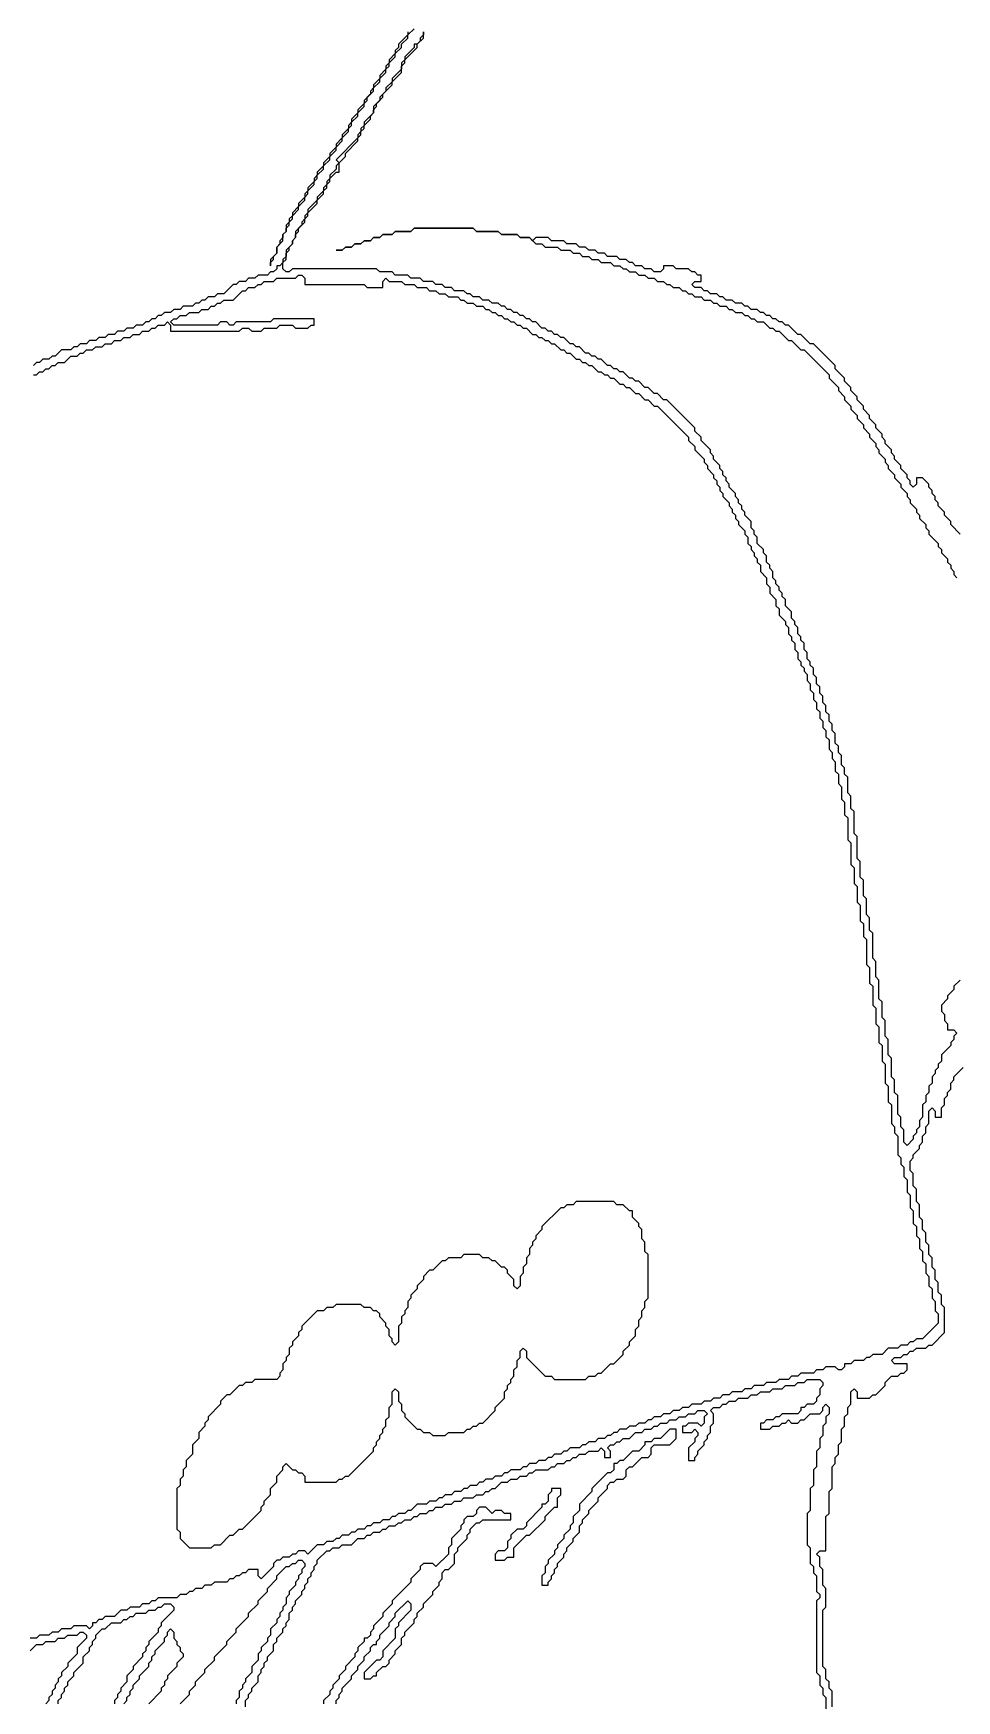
# Model space of a CAD drawing. Header units: metres. Extents: x 0 to 100, y 0 to 129.
# Drawn here: x 46.6 to 54, y 77.47 to 90.84 of the extents above; entities that cross this region are included whole.
import ezdxf

# ---------------------------------------------------------------- set-up
doc = ezdxf.new("R2010")
doc.units = ezdxf.units.M

msp = doc.modelspace()

# ---------------------------------------------------------------- linework, layer by layer
for points in [[(49.6, 90.85), (49.6, 90.825), (49.525, 90.75), (49.525, 90.725), (49.5, 90.7), (49.5, 90.675), (49.45, 90.625), (49.45, 90.6), (49.425, 90.575), (49.425, 90.55), (49.375, 90.5), (49.375, 90.475), (49.325, 90.425), (49.325, 90.4), (49.3, 90.375), (49.3, 90.35), (49.25, 90.3), (49.25, 90.275), (49.2, 90.225), (49.2, 90.2), (49.15, 90.15), (49.15, 90.125), (49.125, 90.1), (49.125, 90.075), (49.075, 90.025), (49.075, 90), (49.025, 89.95), (49.025, 89.925), (48.975, 89.875), (48.975, 89.85), (48.925, 89.8), (48.925, 89.775), (48.875, 89.725), (48.875, 89.7), (48.85, 89.675), (48.85, 89.65), (48.8, 89.6), (48.8, 89.575), (48.775, 89.55), (48.775, 89.525), (48.725, 89.475), (48.725, 89.45), (48.675, 89.4), (48.675, 89.375), (48.65, 89.35), (48.65, 89.325), (48.625, 89.3), (48.625, 89.25), (48.6, 89.225), (48.6, 89.2), (48.575, 89.175), (48.575, 89.15), (48.55, 89.125), (48.55, 89.075), (48.5, 89.025), (48.5, 88.975), (48.5, 89), (48.525, 89.025), (48.525, 89.05), (48.55, 89.075), (48.55, 89.125), (48.6, 89.175), (48.6, 89.225), (48.625, 89.25), (48.625, 89.275), (48.65, 89.3), (48.65, 89.325), (48.675, 89.35), (48.675, 89.375), (48.725, 89.425), (48.725, 89.45), (48.775, 89.5), (48.775, 89.525), (48.8, 89.55), (48.8, 89.575), (48.85, 89.625), (48.85, 89.65), (48.875, 89.675), (48.875, 89.7), (48.925, 89.75), (48.925, 89.775), (48.975, 89.825), (48.975, 89.85), (49.025, 89.9), (49.025, 89.925), (49.075, 89.975), (49.075, 90), (49.125, 90.05), (49.125, 90.075), (49.15, 90.1), (49.15, 90.125), (49.2, 90.175), (49.2, 90.2), (49.25, 90.25), (49.25, 90.275), (49.275, 90.3), (49.275, 90.325), (49.325, 90.375), (49.325, 90.4), (49.375, 90.45), (49.375, 90.475), (49.425, 90.525), (49.425, 90.55), (49.45, 90.575), (49.45, 90.6), (49.5, 90.65), (49.5, 90.675), (49.55, 90.725), (49.55, 90.75), (49.6, 90.8), (49.6, 90.825), (49.65, 90.875)], [(49.725, 90.85), (49.725, 90.825), (49.7, 90.8), (49.7, 90.775), (49.675, 90.75), (49.65, 90.75), (49.65, 90.725), (49.575, 90.65), (49.575, 90.625), (49.55, 90.6), (49.55, 90.55), (49.475, 90.475), (49.475, 90.45), (49.425, 90.4), (49.425, 90.375), (49.375, 90.325), (49.375, 90.3), (49.325, 90.25), (49.325, 90.2), (49.25, 90.125), (49.25, 90.1), (49.225, 90.075), (49.225, 90.05), (49.2, 90.025), (49.2, 90), (49.025, 89.825), (49.05, 89.8), (49.025, 89.775), (49.025, 89.75), (48.975, 89.7), (48.975, 89.675), (48.95, 89.65), (48.95, 89.625), (48.925, 89.6), (48.925, 89.575), (48.875, 89.525), (48.875, 89.5), (48.8, 89.425), (48.8, 89.4), (48.775, 89.375), (48.775, 89.35), (48.75, 89.325), (48.75, 89.3), (48.7, 89.25), (48.7, 89.2), (48.675, 89.175), (48.675, 89.15), (48.625, 89.1), (48.625, 89.05), (48.6, 89.025), (48.6, 89), (48.575, 88.975), (48.55, 88.975), (48.55, 88.95), (48.525, 88.925), (48.5, 88.925), (48.475, 88.9), (48.4, 88.9), (48.375, 88.875), (48.325, 88.875), (48.3, 88.85), (48.25, 88.85), (48.225, 88.825), (48.2, 88.825), (48.125, 88.75), (48.075, 88.75), (48.05, 88.725), (48, 88.725), (47.975, 88.7), (47.95, 88.7), (47.925, 88.675), (47.9, 88.675), (47.875, 88.65), (47.8, 88.65), (47.775, 88.625), (47.725, 88.625), (47.7, 88.6), (47.65, 88.6), (47.625, 88.575), (47.6, 88.575), (47.575, 88.55), (47.55, 88.55), (47.525, 88.525), (47.5, 88.525), (47.475, 88.5), (47.425, 88.5), (47.4, 88.475), (47.35, 88.475), (47.325, 88.45), (47.275, 88.45), (47.25, 88.425), (47.2, 88.425), (47.175, 88.4), (47.125, 88.4), (47.1, 88.375), (47.05, 88.375), (47.025, 88.35), (46.975, 88.35), (46.95, 88.325), (46.925, 88.325), (46.9, 88.3), (46.825, 88.3), (46.775, 88.25), (46.75, 88.25), (46.725, 88.225), (46.675, 88.225), (46.65, 88.2), (46.625, 88.2), (46.6, 88.175)], [(54.025, 83.25), (53.975, 83.2), (53.975, 83.175), (53.925, 83.125), (53.925, 83.1), (53.875, 83.05), (53.875, 83), (53.9, 82.975), (53.9, 82.925), (53.925, 82.9), (53.925, 82.85), (53.975, 82.85), (54, 82.825), (53.975, 82.8), (53.975, 82.775), (53.95, 82.75), (53.95, 82.725), (53.875, 82.65), (53.875, 82.6), (53.85, 82.575), (53.85, 82.55), (53.825, 82.525), (53.825, 82.5), (53.8, 82.475), (53.8, 82.425), (53.775, 82.4), (53.775, 82.35), (53.75, 82.325), (53.75, 82.275), (53.725, 82.25), (53.725, 82.15), (53.7, 82.125), (53.7, 82.075), (53.675, 82.05), (53.675, 82.025), (53.65, 82), (53.65, 81.975), (53.6, 81.925), (53.575, 81.95), (53.575, 82.05), (53.55, 82.075), (53.55, 82.15), (53.525, 82.175), (53.525, 82.325), (53.5, 82.35), (53.5, 82.45), (53.475, 82.475), (53.475, 82.625), (53.45, 82.65), (53.45, 82.775), (53.425, 82.8), (53.425, 82.925), (53.4, 82.95), (53.4, 83.075), (53.375, 83.1), (53.375, 83.25), (53.35, 83.275), (53.35, 83.4), (53.325, 83.425), (53.325, 83.625), (53.3, 83.65), (53.3, 83.75), (53.275, 83.775), (53.275, 83.9), (53.25, 83.925), (53.25, 84.05), (53.225, 84.075), (53.225, 84.2), (53.2, 84.225), (53.2, 84.4), (53.175, 84.425), (53.175, 84.6), (53.15, 84.625), (53.15, 84.725), (53.125, 84.75), (53.125, 84.875), (53.1, 84.9), (53.1, 84.95), (53.075, 84.975), (53.075, 85.05), (53.05, 85.075), (53.05, 85.125), (53.025, 85.15), (53.025, 85.225), (53, 85.25), (53, 85.3), (52.975, 85.325), (52.975, 85.375), (52.95, 85.4), (52.95, 85.45), (52.925, 85.475), (52.925, 85.525), (52.9, 85.55), (52.9, 85.6), (52.875, 85.625), (52.875, 85.675), (52.85, 85.7), (52.85, 85.75), (52.825, 85.775), (52.825, 85.8), (52.8, 85.825), (52.8, 85.875), (52.775, 85.9), (52.775, 85.95), (52.75, 85.975), (52.75, 86), (52.725, 86.025), (52.725, 86.075), (52.7, 86.1), (52.7, 86.125), (52.675, 86.15), (52.675, 86.2), (52.625, 86.25), (52.625, 86.3), (52.6, 86.325), (52.6, 86.35), (52.575, 86.375), (52.575, 86.4), (52.55, 86.425), (52.55, 86.45), (52.525, 86.475), (52.525, 86.525), (52.5, 86.55), (52.5, 86.575), (52.475, 86.6), (52.475, 86.65), (52.45, 86.675), (52.45, 86.7), (52.4, 86.75), (52.4, 86.8), (52.375, 86.825), (52.375, 86.85), (52.35, 86.875), (52.35, 86.925), (52.3, 86.975), (52.3, 87), (52.275, 87.025), (52.275, 87.05), (52.25, 87.075), (52.25, 87.1), (52.225, 87.125), (52.225, 87.15), (52.175, 87.2), (52.175, 87.225), (52.15, 87.25), (52.15, 87.275), (52.125, 87.3), (52.125, 87.325), (52.1, 87.35), (52.1, 87.375), (52.05, 87.425), (52.05, 87.45), (52.025, 87.475), (52.025, 87.5), (51.95, 87.575), (51.95, 87.6), (51.9, 87.65), (51.9, 87.675), (51.675, 87.9), (51.65, 87.9), (51.6, 87.95), (51.575, 87.95), (51.525, 88), (51.5, 88), (51.45, 88.05), (51.425, 88.05), (51.4, 88.075), (51.375, 88.075), (51.325, 88.125), (51.3, 88.125), (51.275, 88.15), (51.25, 88.15), (51.225, 88.175), (51.2, 88.175), (51.15, 88.225), (51.125, 88.225), (51.1, 88.25), (51.075, 88.25), (51.05, 88.275), (51.025, 88.275), (50.975, 88.325), (50.95, 88.325), (50.925, 88.35), (50.9, 88.35), (50.85, 88.4), (50.825, 88.4), (50.8, 88.425), (50.775, 88.425), (50.75, 88.45), (50.725, 88.45), (50.7, 88.475), (50.675, 88.475), (50.625, 88.525), (50.6, 88.525), (50.575, 88.55), (50.55, 88.55), (50.525, 88.575), (50.5, 88.575), (50.475, 88.6), (50.45, 88.6), (50.425, 88.625), (50.4, 88.625), (50.375, 88.65), (50.35, 88.65), (50.325, 88.675), (50.275, 88.675), (50.25, 88.7), (50.2, 88.7), (50.175, 88.725), (50.125, 88.725), (50.1, 88.75), (50.075, 88.75), (50.05, 88.775), (49.975, 88.775), (49.95, 88.8), (49.9, 88.8), (49.875, 88.825), (49.825, 88.825), (49.8, 88.85), (49.725, 88.85), (49.7, 88.875), (49.625, 88.875), (49.6, 88.9), (49.5, 88.9), (49.475, 88.925), (49.375, 88.925), (49.35, 88.95), (48.675, 88.95), (48.65, 88.925), (48.625, 88.925), (48.6, 88.95), (48.6, 89), (48.625, 89.025), (48.625, 89.075), (48.65, 89.1), (48.65, 89.125), (48.675, 89.15), (48.675, 89.175), (48.7, 89.2), (48.7, 89.225), (48.725, 89.25), (48.725, 89.275), (48.775, 89.325), (48.775, 89.35), (48.8, 89.375), (48.8, 89.4), (48.875, 89.475), (48.875, 89.5), (48.925, 89.55), (48.925, 89.575), (48.95, 89.6), (48.95, 89.625), (48.975, 89.65), (48.975, 89.675), (49.025, 89.725), (49.05, 89.725), (49.05, 89.8), (49.1, 89.85), (49.1, 89.875), (49.2, 89.975), (49.2, 90), (49.225, 90.025), (49.225, 90.05), (49.25, 90.075), (49.25, 90.1), (49.3, 90.15), (49.3, 90.175), (49.325, 90.2), (49.325, 90.225), (49.35, 90.25), (49.35, 90.275), (49.4, 90.325), (49.4, 90.35), (49.475, 90.425), (49.475, 90.45), (49.55, 90.525), (49.55, 90.575), (49.575, 90.6), (49.575, 90.625), (49.675, 90.725), (49.675, 90.75), (49.725, 90.8), (49.725, 90.85)], [(54.025, 86.825), (53.95, 86.9), (53.95, 86.925), (53.9, 86.975), (53.9, 87), (53.85, 87.05), (53.85, 87.075), (53.825, 87.1), (53.825, 87.125), (53.8, 87.15), (53.8, 87.175), (53.775, 87.2), (53.775, 87.225), (53.725, 87.275), (53.675, 87.275), (53.675, 87.225), (53.65, 87.2), (53.625, 87.225), (53.625, 87.25), (53.6, 87.275), (53.6, 87.3), (53.55, 87.35), (53.55, 87.375), (53.5, 87.425), (53.5, 87.45), (53.475, 87.475), (53.475, 87.5), (53.425, 87.55), (53.425, 87.575), (53.4, 87.6), (53.4, 87.625), (53.35, 87.675), (53.35, 87.7), (53.3, 87.75), (53.3, 87.775), (53.25, 87.825), (53.25, 87.85), (53.2, 87.9), (53.2, 87.925), (53.15, 87.975), (53.15, 88), (53.1, 88.05), (53.1, 88.075), (53.025, 88.15), (53.025, 88.175), (52.85, 88.35), (52.825, 88.35), (52.75, 88.425), (52.725, 88.425), (52.65, 88.5), (52.625, 88.5), (52.6, 88.525), (52.575, 88.525), (52.55, 88.55), (52.525, 88.55), (52.5, 88.575), (52.475, 88.575), (52.45, 88.6), (52.425, 88.6), (52.4, 88.625), (52.35, 88.625), (52.325, 88.65), (52.3, 88.65), (52.275, 88.675), (52.225, 88.675), (52.2, 88.7), (52.15, 88.7), (52.125, 88.725), (52.1, 88.725), (52.075, 88.75), (52.025, 88.75), (52, 88.775), (51.975, 88.775), (51.95, 88.8), (51.9, 88.8), (51.875, 88.825), (51.9, 88.85), (51.95, 88.85), (51.95, 88.9), (51.925, 88.9), (51.9, 88.925), (51.875, 88.925), (51.85, 88.95), (51.75, 88.95), (51.725, 88.975), (51.65, 88.975), (51.65, 88.95), (51.625, 88.925), (51.575, 88.925), (51.55, 88.95), (51.5, 88.95), (51.475, 88.975), (51.425, 88.975), (51.4, 89), (51.375, 89), (51.35, 89.025), (51.3, 89.025), (51.275, 89.05), (51.2, 89.05), (51.175, 89.075), (51.125, 89.075), (51.1, 89.1), (51.05, 89.1), (51.025, 89.125), (50.975, 89.125), (50.95, 89.15), (50.875, 89.15), (50.85, 89.175), (50.75, 89.175), (50.725, 89.2), (50.625, 89.2), (50.6, 89.175), (50.575, 89.2), (50.5, 89.2), (50.475, 89.225), (50.35, 89.225), (50.325, 89.25), (50.15, 89.25), (50.125, 89.275), (49.65, 89.275), (49.625, 89.25), (49.5, 89.25), (49.475, 89.225), (49.4, 89.225), (49.375, 89.2), (49.325, 89.2), (49.3, 89.175), (49.25, 89.175), (49.225, 89.15), (49.175, 89.15), (49.15, 89.125), (49.1, 89.125), (49.075, 89.1), (49.025, 89.1), (49.075, 89.1), (49.1, 89.125), (49.15, 89.125), (49.175, 89.15), (49.225, 89.15), (49.25, 89.175), (49.3, 89.175), (49.325, 89.2), (49.375, 89.2), (49.4, 89.225), (49.475, 89.225), (49.5, 89.25), (49.625, 89.25), (49.65, 89.275), (50.125, 89.275), (50.15, 89.25), (50.325, 89.25), (50.35, 89.225), (50.475, 89.225), (50.5, 89.2), (50.575, 89.2), (50.625, 89.15), (50.675, 89.15), (50.7, 89.125), (50.8, 89.125), (50.825, 89.1), (50.9, 89.1), (50.925, 89.075), (50.975, 89.075), (51, 89.05), (51.05, 89.05), (51.075, 89.025), (51.125, 89.025), (51.15, 89), (51.225, 89), (51.25, 88.975), (51.3, 88.975), (51.325, 88.95), (51.35, 88.95), (51.375, 88.925), (51.425, 88.925), (51.45, 88.9), (51.5, 88.9), (51.525, 88.875), (51.575, 88.875), (51.6, 88.85), (51.65, 88.85), (51.675, 88.825), (51.7, 88.825), (51.725, 88.8), (51.775, 88.8), (51.8, 88.775), (51.825, 88.775), (51.85, 88.75), (51.875, 88.75), (51.9, 88.725), (51.95, 88.725), (51.975, 88.7), (52.025, 88.7), (52.05, 88.675), (52.075, 88.675), (52.1, 88.65), (52.15, 88.65), (52.175, 88.625), (52.2, 88.625), (52.225, 88.6), (52.275, 88.6), (52.3, 88.575), (52.325, 88.575), (52.35, 88.55), (52.375, 88.55), (52.4, 88.525), (52.45, 88.525), (52.5, 88.475), (52.525, 88.475), (52.55, 88.45), (52.575, 88.45), (52.65, 88.375), (52.675, 88.375), (52.75, 88.3), (52.775, 88.3), (52.975, 88.1), (52.975, 88.075), (53.05, 88), (53.05, 87.975), (53.1, 87.925), (53.1, 87.9), (53.15, 87.85), (53.15, 87.825), (53.2, 87.775), (53.2, 87.75), (53.25, 87.7), (53.25, 87.675), (53.3, 87.625), (53.3, 87.6), (53.35, 87.55), (53.35, 87.525), (53.375, 87.5), (53.375, 87.475), (53.425, 87.425), (53.425, 87.4), (53.45, 87.375), (53.45, 87.35), (53.5, 87.3), (53.5, 87.275), (53.55, 87.225), (53.55, 87.2), (53.6, 87.15), (53.6, 87.125), (53.625, 87.1), (53.625, 87.075), (53.675, 87.025), (53.675, 87), (53.7, 86.975), (53.7, 86.95), (53.75, 86.9), (53.75, 86.875), (53.775, 86.85), (53.775, 86.825), (53.85, 86.75), (53.85, 86.725), (53.875, 86.7), (53.875, 86.675), (53.925, 86.625), (53.925, 86.6), (53.95, 86.575), (53.95, 86.55), (53.975, 86.525), (53.975, 86.5), (54, 86.475)], [(46.6, 88.1), (46.625, 88.1), (46.65, 88.125), (46.675, 88.125), (46.7, 88.15), (46.725, 88.15), (46.75, 88.175), (46.775, 88.175), (46.8, 88.2), (46.85, 88.2), (46.9, 88.25), (46.95, 88.25), (46.975, 88.275), (47, 88.275), (47.025, 88.3), (47.075, 88.3), (47.1, 88.325), (47.15, 88.325), (47.175, 88.35), (47.225, 88.35), (47.25, 88.375), (47.3, 88.375), (47.325, 88.4), (47.375, 88.4), (47.4, 88.425), (47.45, 88.425), (47.475, 88.45), (47.525, 88.45), (47.55, 88.475), (47.575, 88.475), (47.6, 88.5), (47.65, 88.5), (47.675, 88.525), (47.7, 88.5), (47.7, 88.45), (48.25, 88.45), (48.275, 88.475), (48.325, 88.475), (48.35, 88.45), (48.425, 88.45), (48.45, 88.475), (48.55, 88.475), (48.575, 88.5), (48.675, 88.5), (48.7, 88.475), (48.8, 88.475), (48.825, 88.5), (48.85, 88.5), (48.85, 88.55), (48.525, 88.55), (48.5, 88.525), (48.225, 88.525), (48.2, 88.5), (48.175, 88.5), (48.15, 88.525), (48.1, 88.525), (48.075, 88.5), (47.725, 88.5), (47.7, 88.525), (47.725, 88.55), (47.75, 88.55), (47.775, 88.575), (47.825, 88.575), (47.85, 88.6), (47.925, 88.6), (47.95, 88.625), (48, 88.625), (48.025, 88.65), (48.05, 88.65), (48.075, 88.675), (48.1, 88.675), (48.125, 88.7), (48.2, 88.7), (48.275, 88.775), (48.3, 88.775), (48.325, 88.8), (48.375, 88.8), (48.4, 88.825), (48.425, 88.825), (48.45, 88.85), (48.525, 88.85), (48.55, 88.875), (48.7, 88.875), (48.725, 88.9), (48.75, 88.9), (48.775, 88.875), (48.775, 88.825), (49.25, 88.825), (49.275, 88.8), (49.4, 88.8), (49.4, 88.85), (49.425, 88.875), (49.45, 88.85), (49.55, 88.85), (49.575, 88.825), (49.65, 88.825), (49.675, 88.8), (49.75, 88.8), (49.775, 88.775), (49.825, 88.775), (49.85, 88.75), (49.9, 88.75), (49.925, 88.725), (50, 88.725), (50.025, 88.7), (50.05, 88.7), (50.075, 88.675), (50.125, 88.675), (50.15, 88.65), (50.2, 88.65), (50.225, 88.625), (50.25, 88.625), (50.275, 88.6), (50.3, 88.6), (50.325, 88.575), (50.35, 88.575), (50.375, 88.55), (50.4, 88.55), (50.425, 88.525), (50.45, 88.525), (50.475, 88.5), (50.5, 88.5), (50.525, 88.475), (50.55, 88.475), (50.6, 88.425), (50.625, 88.425), (50.65, 88.4), (50.675, 88.4), (50.7, 88.375), (50.725, 88.375), (50.75, 88.35), (50.775, 88.35), (50.825, 88.3), (50.85, 88.3), (50.875, 88.275), (50.9, 88.275), (50.95, 88.225), (50.975, 88.225), (51, 88.2), (51.025, 88.2), (51.05, 88.175), (51.075, 88.175), (51.125, 88.125), (51.15, 88.125), (51.175, 88.1), (51.2, 88.1), (51.225, 88.075), (51.25, 88.075), (51.3, 88.025), (51.325, 88.025), (51.35, 88), (51.375, 88), (51.425, 87.95), (51.45, 87.95), (51.5, 87.9), (51.525, 87.9), (51.575, 87.85), (51.6, 87.85), (51.85, 87.6), (51.85, 87.575), (51.9, 87.525), (51.9, 87.5), (51.975, 87.425), (51.975, 87.4), (52, 87.375), (52, 87.35), (52.05, 87.3), (52.05, 87.275), (52.075, 87.25), (52.075, 87.225), (52.1, 87.2), (52.1, 87.175), (52.125, 87.15), (52.125, 87.125), (52.175, 87.075), (52.175, 87.05), (52.2, 87.025), (52.2, 87), (52.225, 86.975), (52.225, 86.95), (52.25, 86.925), (52.25, 86.9), (52.3, 86.85), (52.3, 86.825), (52.325, 86.8), (52.325, 86.75), (52.35, 86.725), (52.35, 86.7), (52.375, 86.675), (52.375, 86.65), (52.4, 86.625), (52.4, 86.6), (52.425, 86.575), (52.425, 86.525), (52.475, 86.475), (52.475, 86.425), (52.5, 86.4), (52.5, 86.35), (52.55, 86.3), (52.55, 86.25), (52.575, 86.225), (52.575, 86.175), (52.625, 86.125), (52.625, 86.1), (52.65, 86.075), (52.65, 86.025), (52.675, 86), (52.675, 85.975), (52.7, 85.95), (52.7, 85.9), (52.725, 85.875), (52.725, 85.825), (52.75, 85.8), (52.75, 85.775), (52.775, 85.75), (52.775, 85.725), (52.8, 85.7), (52.8, 85.65), (52.825, 85.625), (52.825, 85.575), (52.85, 85.55), (52.85, 85.5), (52.875, 85.475), (52.875, 85.425), (52.9, 85.4), (52.9, 85.35), (52.925, 85.325), (52.925, 85.275), (52.95, 85.25), (52.95, 85.2), (52.975, 85.175), (52.975, 85.1), (53, 85.075), (53, 85.025), (53.025, 85), (53.025, 84.925), (53.05, 84.9), (53.05, 84.825), (53.075, 84.8), (53.075, 84.7), (53.1, 84.675), (53.1, 84.575), (53.125, 84.55), (53.125, 84.375), (53.15, 84.35), (53.15, 84.175), (53.175, 84.15), (53.175, 84.025), (53.2, 84), (53.2, 83.875), (53.225, 83.85), (53.225, 83.725), (53.25, 83.7), (53.25, 83.6), (53.275, 83.575), (53.275, 83.375), (53.3, 83.35), (53.3, 83.225), (53.325, 83.2), (53.325, 83.05), (53.35, 83.025), (53.35, 82.9), (53.375, 82.875), (53.375, 82.75), (53.4, 82.725), (53.4, 82.6), (53.425, 82.575), (53.425, 82.425), (53.45, 82.4), (53.45, 82.275), (53.475, 82.25), (53.475, 82.1), (53.5, 82.075), (53.5, 82.025), (53.525, 82), (53.525, 81.85), (53.55, 81.825), (53.55, 81.775), (53.575, 81.75), (53.575, 81.675), (53.6, 81.65), (53.6, 81.55), (53.625, 81.525), (53.625, 81.425), (53.65, 81.4), (53.65, 81.3), (53.675, 81.275), (53.675, 81.2), (53.7, 81.175), (53.7, 81.1), (53.725, 81.075), (53.725, 81), (53.75, 80.975), (53.75, 80.9), (53.775, 80.875), (53.775, 80.8), (53.8, 80.775), (53.8, 80.7), (53.825, 80.675), (53.825, 80.6), (53.85, 80.575), (53.85, 80.5), (53.725, 80.375), (53.675, 80.375), (53.65, 80.35), (53.625, 80.35), (53.6, 80.325), (53.55, 80.325), (53.525, 80.3), (53.45, 80.3), (53.4, 80.25), (53.325, 80.25), (53.3, 80.225), (53.275, 80.225), (53.25, 80.2), (53.175, 80.2), (53.15, 80.175), (53.1, 80.175), (53.1, 80.15), (53.075, 80.125), (53.05, 80.125), (53.025, 80.15), (52.95, 80.15), (52.925, 80.125), (52.875, 80.125), (52.85, 80.1), (52.75, 80.1), (52.725, 80.075), (52.675, 80.075), (52.65, 80.05), (52.575, 80.05), (52.55, 80.025), (52.475, 80.025), (52.45, 80), (52.375, 80), (52.35, 79.975), (52.3, 79.975), (52.275, 79.95), (52.2, 79.95), (52.175, 79.925), (52.125, 79.925), (52.1, 79.9), (52.05, 79.9), (52.025, 79.875), (51.975, 79.875), (51.95, 79.85), (51.875, 79.85), (51.85, 79.825), (51.8, 79.825), (51.775, 79.8), (51.725, 79.8), (51.7, 79.775), (51.65, 79.775), (51.625, 79.75), (51.575, 79.75), (51.55, 79.725), (51.525, 79.725), (51.5, 79.7), (51.45, 79.7), (51.425, 79.675), (51.375, 79.675), (51.35, 79.65), (51.3, 79.65), (51.275, 79.625), (51.25, 79.625), (51.225, 79.6), (51.2, 79.6), (51.175, 79.575), (51.125, 79.575), (51.1, 79.55), (51.05, 79.55), (51.025, 79.525), (51, 79.525), (50.975, 79.5), (50.9, 79.5), (50.875, 79.475), (50.85, 79.475), (50.825, 79.45), (50.775, 79.45), (50.75, 79.425), (50.725, 79.425), (50.7, 79.4), (50.65, 79.4), (50.625, 79.375), (50.575, 79.375), (50.55, 79.35), (50.525, 79.35), (50.5, 79.325), (50.425, 79.325), (50.4, 79.3), (50.375, 79.3), (50.35, 79.275), (50.3, 79.275), (50.275, 79.25), (50.225, 79.25), (50.2, 79.225), (50.175, 79.225), (50.15, 79.2), (50.1, 79.2), (50.075, 79.175), (50.05, 79.175), (50.025, 79.15), (49.975, 79.15), (49.95, 79.125), (49.9, 79.125), (49.875, 79.1), (49.85, 79.1), (49.825, 79.075), (49.775, 79.075), (49.75, 79.05), (49.675, 79.05), (49.625, 79), (49.6, 79), (49.575, 78.975), (49.525, 78.975), (49.5, 78.95), (49.475, 78.95), (49.45, 78.925), (49.4, 78.925), (49.375, 78.9), (49.325, 78.9), (49.3, 78.875), (49.275, 78.875), (49.25, 78.85), (49.2, 78.85), (49.175, 78.825), (49.15, 78.825), (49.125, 78.8), (49.075, 78.8), (49.05, 78.775), (49.025, 78.775), (49, 78.75), (48.95, 78.75), (48.925, 78.725), (48.875, 78.725), (48.8, 78.65), (48.775, 78.675), (48.725, 78.675), (48.7, 78.65), (48.675, 78.65), (48.65, 78.625), (48.6, 78.625), (48.575, 78.6), (48.55, 78.6), (48.525, 78.575), (48.525, 78.55), (48.425, 78.45), (48.4, 78.475), (48.4, 78.525), (48.325, 78.525), (48.3, 78.5), (48.275, 78.5), (48.25, 78.475), (48.225, 78.475), (48.2, 78.45), (48.175, 78.45), (48.15, 78.425), (48.05, 78.425), (48.025, 78.4), (47.975, 78.4), (47.95, 78.375), (47.9, 78.375), (47.875, 78.35), (47.85, 78.35), (47.825, 78.325), (47.775, 78.325), (47.75, 78.3), (47.6, 78.3), (47.575, 78.275), (47.55, 78.275), (47.525, 78.25), (47.475, 78.25), (47.45, 78.225), (47.375, 78.225), (47.35, 78.2), (47.3, 78.2), (47.25, 78.15), (47.175, 78.15), (47.15, 78.125), (47.125, 78.125), (47.1, 78.1), (47.075, 78.1), (47.075, 78.075), (47.05, 78.05), (47.025, 78.075), (46.925, 78.075), (46.9, 78.05), (46.825, 78.05), (46.8, 78.025), (46.75, 78.025), (46.725, 78), (46.65, 78), (46.625, 77.975), (46.575, 77.975)], [(53, 77.425), (53, 77.55), (52.975, 77.575), (52.975, 77.625), (52.95, 77.65), (52.95, 77.725), (52.925, 77.75), (52.925, 78.2), (52.95, 78.225), (52.95, 78.375), (52.925, 78.4), (52.925, 78.525), (52.9, 78.55), (52.9, 78.625), (52.875, 78.65), (52.9, 78.675), (52.95, 78.675), (52.95, 78.95), (52.975, 78.975), (52.975, 79.15), (53, 79.175), (53, 79.35), (53.025, 79.375), (53.025, 79.425), (53.05, 79.45), (53.05, 79.525), (53.075, 79.55), (53.075, 79.65), (53.1, 79.675), (53.1, 79.75), (53.125, 79.775), (53.125, 79.825), (53.15, 79.85), (53.15, 79.95), (53.175, 79.975), (53.2, 79.95), (53.2, 79.9), (53.3, 79.9), (53.325, 79.925), (53.35, 79.925), (53.425, 80), (53.425, 80.025), (53.475, 80.075), (53.525, 80.075), (53.55, 80.1), (53.575, 80.1), (53.6, 80.125), (53.6, 80.175), (53.5, 80.175), (53.475, 80.2), (53.5, 80.225), (53.55, 80.225), (53.575, 80.25), (53.6, 80.25), (53.625, 80.275), (53.65, 80.275), (53.675, 80.3), (53.75, 80.3), (53.775, 80.325), (53.8, 80.325), (53.9, 80.425), (53.9, 80.625), (53.875, 80.65), (53.875, 80.725), (53.85, 80.75), (53.85, 80.825), (53.825, 80.85), (53.825, 80.925), (53.8, 80.95), (53.8, 81.025), (53.775, 81.05), (53.775, 81.125), (53.75, 81.15), (53.75, 81.225), (53.725, 81.25), (53.725, 81.325), (53.7, 81.35), (53.7, 81.45), (53.675, 81.475), (53.675, 81.575), (53.65, 81.6), (53.65, 81.7), (53.625, 81.725), (53.625, 81.8), (53.65, 81.825), (53.65, 81.85), (53.7, 81.9), (53.7, 81.925), (53.725, 81.95), (53.725, 82), (53.75, 82.025), (53.75, 82.075), (53.775, 82.1), (53.775, 82.2), (53.8, 82.225), (53.825, 82.2), (53.825, 82.15), (53.875, 82.15), (53.875, 82.225), (53.9, 82.25), (53.9, 82.3), (53.925, 82.325), (53.925, 82.35), (53.95, 82.375), (53.95, 82.425), (53.975, 82.45), (53.975, 82.475), (54.05, 82.55)], [(50.95, 81.475), (50.925, 81.45), (50.875, 81.45), (50.85, 81.425), (50.825, 81.425), (50.675, 81.275), (50.675, 81.25), (50.625, 81.2), (50.625, 81.175), (50.6, 81.15), (50.6, 81.125), (50.575, 81.1), (50.575, 81.05), (50.55, 81.025), (50.55, 80.975), (50.525, 80.95), (50.525, 80.9), (50.5, 80.875), (50.5, 80.8), (50.475, 80.775), (50.45, 80.8), (50.45, 80.85), (50.4, 80.9), (50.4, 80.925), (50.375, 80.95), (50.35, 80.95), (50.3, 81), (50.275, 81), (50.25, 81.025), (50.2, 81.025), (50.175, 81.05), (50.05, 81.05), (50.025, 81.025), (49.925, 81.025), (49.9, 81), (49.875, 81), (49.8, 80.925), (49.775, 80.925), (49.725, 80.875), (49.725, 80.85), (49.675, 80.8), (49.675, 80.775), (49.625, 80.725), (49.625, 80.7), (49.6, 80.675), (49.6, 80.625), (49.575, 80.6), (49.575, 80.575), (49.55, 80.55), (49.55, 80.5), (49.525, 80.475), (49.525, 80.35), (49.5, 80.325), (49.475, 80.35), (49.475, 80.375), (49.45, 80.4), (49.45, 80.45), (49.425, 80.475), (49.425, 80.5), (49.375, 80.55), (49.375, 80.575), (49.35, 80.6), (49.325, 80.6), (49.3, 80.625), (49.25, 80.625), (49.225, 80.65), (49.025, 80.65), (49, 80.625), (48.95, 80.625), (48.925, 80.6), (48.875, 80.6), (48.75, 80.475), (48.75, 80.45), (48.725, 80.425), (48.725, 80.4), (48.675, 80.35), (48.675, 80.325), (48.65, 80.3), (48.65, 80.25), (48.625, 80.225), (48.625, 80.2), (48.6, 80.175), (48.6, 80.125), (48.575, 80.1), (48.575, 80.075), (48.55, 80.05), (48.375, 80.05), (48.35, 80.025), (48.3, 80.025), (48.275, 80), (48.25, 80), (48.175, 79.925), (48.15, 79.925), (48.1, 79.875), (48.1, 79.85), (48, 79.75), (48, 79.725), (47.975, 79.7), (47.975, 79.675), (47.925, 79.625), (47.925, 79.575), (47.875, 79.525), (47.875, 79.45), (47.825, 79.4), (47.825, 79.35), (47.8, 79.325), (47.8, 79.275), (47.775, 79.25), (47.775, 79.2), (47.75, 79.175), (47.75, 78.85), (47.775, 78.825), (47.775, 78.775), (47.85, 78.7), (48.025, 78.7), (48.05, 78.725), (48.1, 78.725), (48.175, 78.8), (48.2, 78.8), (48.25, 78.85), (48.275, 78.85), (48.425, 79), (48.425, 79.025), (48.45, 79.05), (48.45, 79.075), (48.5, 79.125), (48.5, 79.175), (48.55, 79.225), (48.55, 79.275), (48.6, 79.325), (48.6, 79.35), (48.625, 79.375), (48.675, 79.325), (48.7, 79.325), (48.725, 79.3), (48.75, 79.3), (48.775, 79.275), (48.775, 79.225), (49.025, 79.225), (49.05, 79.25), (49.075, 79.25), (49.1, 79.275), (49.125, 79.275), (49.325, 79.475), (49.325, 79.5), (49.35, 79.525), (49.35, 79.55), (49.375, 79.575), (49.375, 79.6), (49.4, 79.625), (49.4, 79.65), (49.425, 79.675), (49.425, 79.725), (49.45, 79.75), (49.45, 79.825), (49.475, 79.85), (49.475, 79.95), (49.5, 79.975), (49.525, 79.95), (49.525, 79.875), (49.55, 79.85), (49.55, 79.8), (49.575, 79.775), (49.575, 79.75), (49.675, 79.65), (49.7, 79.65), (49.725, 79.625), (49.775, 79.625), (49.8, 79.6), (49.9, 79.6), (49.925, 79.625), (50.05, 79.625), (50.075, 79.65), (50.1, 79.65), (50.125, 79.675), (50.15, 79.675), (50.175, 79.7), (50.2, 79.7), (50.3, 79.8), (50.3, 79.825), (50.375, 79.9), (50.375, 79.95), (50.4, 79.975), (50.4, 80), (50.425, 80.025), (50.425, 80.05), (50.45, 80.075), (50.45, 80.125), (50.475, 80.15), (50.475, 80.2), (50.5, 80.225), (50.5, 80.275), (50.525, 80.3), (50.55, 80.275), (50.55, 80.225), (50.7, 80.075), (50.75, 80.075), (50.775, 80.05), (51.025, 80.05), (51.05, 80.075), (51.1, 80.075), (51.125, 80.1), (51.15, 80.1), (51.225, 80.175), (51.25, 80.175), (51.325, 80.25), (51.325, 80.275), (51.375, 80.325), (51.375, 80.35), (51.425, 80.4), (51.425, 80.45), (51.45, 80.475), (51.45, 80.525), (51.475, 80.55), (51.475, 80.6), (51.5, 80.625), (51.5, 80.675), (51.525, 80.7), (51.525, 81.05), (51.5, 81.075), (51.5, 81.15), (51.475, 81.175), (51.475, 81.25), (51.45, 81.275), (51.45, 81.3), (51.4, 81.35), (51.4, 81.4), (51.375, 81.4), (51.325, 81.45), (51.275, 81.45), (51.25, 81.475), (50.95, 81.475)], [(48.3, 77.425), (48.3, 77.475), (48.325, 77.5), (48.325, 77.525), (48.35, 77.55), (48.35, 77.575), (48.4, 77.625), (48.4, 77.675), (48.425, 77.7), (48.425, 77.725), (48.45, 77.75), (48.45, 77.775), (48.475, 77.8), (48.475, 77.825), (48.525, 77.875), (48.525, 77.925), (48.55, 77.95), (48.55, 77.975), (48.6, 78.025), (48.6, 78.05), (48.625, 78.075), (48.625, 78.1), (48.65, 78.125), (48.65, 78.175), (48.675, 78.2), (48.675, 78.225), (48.7, 78.25), (48.7, 78.275), (48.75, 78.325), (48.75, 78.35), (48.775, 78.375), (48.775, 78.4), (48.8, 78.425), (48.8, 78.45), (48.825, 78.475), (48.825, 78.5), (48.85, 78.525), (48.85, 78.55), (48.875, 78.575), (48.875, 78.6), (48.95, 78.675), (48.975, 78.675), (49, 78.7), (49.05, 78.7), (49.075, 78.725), (49.15, 78.725), (49.2, 78.775), (49.25, 78.775), (49.275, 78.8), (49.3, 78.8), (49.325, 78.825), (49.375, 78.825), (49.4, 78.85), (49.425, 78.85), (49.45, 78.875), (49.5, 78.875), (49.525, 78.9), (49.55, 78.9), (49.575, 78.925), (49.625, 78.925), (49.65, 78.95), (49.675, 78.95), (49.7, 78.975), (49.75, 78.975), (49.775, 79), (49.8, 79), (49.825, 79.025), (49.875, 79.025), (49.9, 79.05), (49.95, 79.05), (49.975, 79.075), (50.025, 79.075), (50.05, 79.1), (50.125, 79.1), (50.15, 79.125), (50.2, 79.125), (50.225, 79.15), (50.25, 79.15), (50.275, 79.175), (50.3, 79.175), (50.35, 79.225), (50.4, 79.225), (50.425, 79.25), (50.475, 79.25), (50.5, 79.275), (50.55, 79.275), (50.575, 79.3), (50.6, 79.3), (50.625, 79.325), (50.725, 79.325), (50.75, 79.35), (50.775, 79.35), (50.8, 79.375), (50.85, 79.375), (50.875, 79.4), (50.9, 79.4), (50.925, 79.425), (50.95, 79.425), (50.975, 79.45), (51.025, 79.45), (51.05, 79.475), (51.125, 79.475), (51.15, 79.5), (51.175, 79.475), (51.175, 79.425), (51.225, 79.425), (51.225, 79.475), (51.2, 79.5), (51.225, 79.525), (51.25, 79.525), (51.275, 79.55), (51.3, 79.55), (51.325, 79.575), (51.375, 79.575), (51.425, 79.625), (51.475, 79.625), (51.5, 79.65), (51.55, 79.65), (51.575, 79.675), (51.6, 79.675), (51.625, 79.7), (51.675, 79.7), (51.7, 79.725), (51.75, 79.725), (51.775, 79.75), (51.825, 79.75), (51.85, 79.775), (51.9, 79.775), (51.925, 79.8), (51.975, 79.8), (52, 79.775), (51.975, 79.75), (51.975, 79.7), (51.95, 79.675), (51.925, 79.7), (51.85, 79.7), (51.825, 79.675), (51.8, 79.675), (51.8, 79.625), (51.875, 79.625), (51.9, 79.65), (51.925, 79.625), (51.925, 79.6), (51.9, 79.575), (51.9, 79.55), (51.85, 79.5), (51.85, 79.4), (51.9, 79.4), (51.9, 79.425), (51.925, 79.45), (51.925, 79.475), (51.975, 79.525), (51.975, 79.55), (52, 79.575), (52, 79.6), (52.025, 79.625), (52.025, 79.675), (52.05, 79.7), (52.05, 79.775), (52.025, 79.8), (52.05, 79.825), (52.1, 79.825), (52.125, 79.85), (52.15, 79.85), (52.175, 79.875), (52.225, 79.875), (52.25, 79.9), (52.325, 79.9), (52.35, 79.925), (52.4, 79.925), (52.425, 79.95), (52.5, 79.95), (52.525, 79.975), (52.6, 79.975), (52.625, 80), (52.7, 80), (52.725, 80.025), (52.775, 80.025), (52.8, 80.05), (52.9, 80.05), (52.925, 80.025), (52.925, 80), (52.9, 79.975), (52.9, 79.925), (52.875, 79.9), (52.875, 79.875), (52.85, 79.85), (52.8, 79.85), (52.775, 79.825), (52.75, 79.825), (52.75, 79.8), (52.725, 79.775), (52.6, 79.775), (52.575, 79.75), (52.55, 79.75), (52.525, 79.725), (52.475, 79.725), (52.45, 79.7), (52.425, 79.7), (52.425, 79.65), (52.5, 79.65), (52.525, 79.675), (52.575, 79.675), (52.6, 79.7), (52.625, 79.7), (52.65, 79.725), (52.675, 79.7), (52.725, 79.7), (52.75, 79.725), (52.775, 79.725), (52.825, 79.775), (52.9, 79.775), (52.925, 79.8), (52.925, 79.825), (52.95, 79.85), (52.975, 79.825), (52.975, 79.775), (52.95, 79.75), (52.95, 79.7), (52.925, 79.675), (52.925, 79.6), (52.9, 79.575), (52.9, 79.5), (52.875, 79.475), (52.875, 79.35), (52.85, 79.325), (52.85, 79.2), (52.825, 79.175), (52.825, 79), (52.8, 78.975), (52.8, 78.725), (52.825, 78.7), (52.825, 78.575), (52.85, 78.55), (52.85, 78.5), (52.875, 78.475), (52.875, 78.35), (52.9, 78.325), (52.9, 78.3), (52.875, 78.275), (52.875, 77.7), (52.9, 77.675), (52.9, 77.6), (52.925, 77.575), (52.925, 77.525), (52.95, 77.5), (52.95, 77.35)], [(51.7, 79.65), (51.625, 79.575), (51.575, 79.575), (51.55, 79.55), (51.5, 79.55), (51.5, 79.525), (51.45, 79.475), (51.4, 79.475), (51.325, 79.4), (51.3, 79.4), (51.275, 79.375), (51.25, 79.375), (51.25, 79.325), (51.225, 79.3), (51.2, 79.3), (51.075, 79.175), (51.075, 79.15), (50.975, 79.05), (50.975, 79), (50.925, 78.95), (50.925, 78.9), (50.9, 78.875), (50.9, 78.85), (50.85, 78.8), (50.85, 78.775), (50.8, 78.725), (50.8, 78.7), (50.775, 78.675), (50.775, 78.65), (50.725, 78.6), (50.725, 78.575), (50.7, 78.55), (50.7, 78.5), (50.675, 78.475), (50.675, 78.4), (50.725, 78.4), (50.725, 78.425), (50.75, 78.45), (50.75, 78.475), (50.775, 78.5), (50.775, 78.525), (50.8, 78.55), (50.8, 78.575), (50.85, 78.625), (50.85, 78.65), (50.875, 78.675), (50.875, 78.7), (50.925, 78.75), (50.925, 78.775), (50.975, 78.825), (50.975, 78.875), (51, 78.9), (51, 78.925), (51.05, 78.975), (51.05, 79), (51.125, 79.075), (51.125, 79.1), (51.2, 79.175), (51.2, 79.2), (51.225, 79.225), (51.25, 79.225), (51.275, 79.25), (51.325, 79.25), (51.35, 79.275), (51.35, 79.325), (51.375, 79.35), (51.4, 79.35), (51.475, 79.425), (51.525, 79.425), (51.55, 79.45), (51.55, 79.5), (51.575, 79.525), (51.7, 79.525), (51.75, 79.575), (51.75, 79.65), (51.7, 79.65)], [(50.75, 79.175), (50.75, 79.15), (50.725, 79.125), (50.725, 79.075), (50.7, 79.05), (50.675, 79.05), (50.675, 79.025), (50.55, 78.9), (50.55, 78.875), (50.525, 78.85), (50.475, 78.85), (50.425, 78.8), (50.425, 78.775), (50.4, 78.75), (50.4, 78.7), (50.375, 78.675), (50.325, 78.675), (50.3, 78.65), (50.3, 78.6), (50.375, 78.6), (50.4, 78.625), (50.45, 78.625), (50.45, 78.7), (50.55, 78.8), (50.575, 78.8), (50.7, 78.925), (50.7, 78.95), (50.775, 79.025), (50.8, 79.025), (50.8, 79.1), (50.825, 79.125), (50.825, 79.175), (50.75, 79.175)], [(50.175, 79.025), (50.15, 79), (50.15, 78.975), (50.125, 78.95), (50.075, 78.95), (50.05, 78.925), (50.05, 78.9), (50.025, 78.875), (50.025, 78.85), (49.95, 78.775), (49.95, 78.725), (49.925, 78.7), (49.925, 78.65), (49.825, 78.55), (49.8, 78.575), (49.725, 78.575), (49.7, 78.55), (49.7, 78.525), (49.625, 78.45), (49.625, 78.425), (49.475, 78.275), (49.475, 78.25), (49.4, 78.175), (49.4, 78.15), (49.325, 78.075), (49.325, 78.05), (49.3, 78.025), (49.3, 78), (49.275, 77.975), (49.25, 77.975), (49.25, 77.95), (49.2, 77.9), (49.2, 77.875), (49.175, 77.85), (49.175, 77.825), (49.1, 77.75), (49.1, 77.725), (49.05, 77.675), (49.05, 77.65), (49, 77.6), (49, 77.575), (48.975, 77.55), (48.975, 77.525), (48.925, 77.475), (48.925, 77.45)], [(49.025, 77.45), (49.025, 77.475), (49.05, 77.5), (49.05, 77.525), (49.075, 77.55), (49.075, 77.575), (49.15, 77.65), (49.15, 77.675), (49.2, 77.725), (49.2, 77.75), (49.25, 77.8), (49.25, 77.825), (49.3, 77.875), (49.3, 77.9), (49.325, 77.925), (49.35, 77.925), (49.35, 77.95), (49.375, 77.975), (49.375, 78), (49.45, 78.075), (49.45, 78.1), (49.5, 78.15), (49.5, 78.175), (49.6, 78.275), (49.625, 78.25), (49.625, 78.2), (49.525, 78.1), (49.525, 78.075), (49.5, 78.05), (49.5, 77.975), (49.4, 77.875), (49.4, 77.825), (49.375, 77.8), (49.35, 77.8), (49.25, 77.7), (49.25, 77.65), (49.3, 77.65), (49.325, 77.675), (49.35, 77.675), (49.35, 77.7), (49.4, 77.75), (49.425, 77.75), (49.45, 77.775), (49.45, 77.8), (49.5, 77.85), (49.5, 77.875), (49.55, 77.925), (49.55, 77.975), (49.575, 78), (49.575, 78.025), (49.65, 78.1), (49.65, 78.125), (49.675, 78.15), (49.675, 78.175), (49.725, 78.225), (49.725, 78.25), (49.8, 78.325), (49.8, 78.35), (49.85, 78.4), (49.85, 78.425), (49.875, 78.45), (49.875, 78.5), (49.9, 78.525), (49.925, 78.525), (49.975, 78.575), (49.975, 78.65), (50, 78.675), (50, 78.7), (50.075, 78.775), (50.075, 78.8), (50.1, 78.825), (50.1, 78.85), (50.15, 78.9), (50.175, 78.9), (50.2, 78.925), (50.425, 78.925), (50.425, 78.975), (50.375, 78.975), (50.35, 79), (50.3, 79), (50.275, 78.975), (50.225, 79.025), (50.175, 79.025)], [(47.775, 77.45), (47.85, 77.525), (47.85, 77.55), (47.9, 77.6), (47.9, 77.625), (47.975, 77.7), (47.975, 77.725), (48.05, 77.8), (48.05, 77.825), (48.15, 77.925), (48.15, 77.95), (48.225, 78.025), (48.225, 78.05), (48.325, 78.15), (48.325, 78.175), (48.4, 78.25), (48.4, 78.275), (48.475, 78.35), (48.475, 78.375), (48.55, 78.45), (48.55, 78.475), (48.625, 78.55), (48.65, 78.55), (48.675, 78.575), (48.7, 78.575), (48.725, 78.6), (48.75, 78.6), (48.775, 78.575), (48.775, 78.55), (48.75, 78.525), (48.75, 78.5), (48.725, 78.475), (48.725, 78.45), (48.7, 78.425), (48.7, 78.4), (48.65, 78.35), (48.65, 78.325), (48.625, 78.3), (48.625, 78.25), (48.6, 78.225), (48.6, 78.2), (48.575, 78.175), (48.575, 78.15), (48.55, 78.125), (48.55, 78.1), (48.5, 78.05), (48.5, 78), (48.475, 77.975), (48.475, 77.95), (48.425, 77.9), (48.425, 77.875), (48.4, 77.85), (48.4, 77.8), (48.35, 77.75), (48.35, 77.7), (48.3, 77.65), (48.3, 77.625), (48.275, 77.6), (48.275, 77.575), (48.25, 77.55), (48.25, 77.5), (48.225, 77.475), (48.225, 77.45)], [(46.8, 77.45), (46.8, 77.475), (46.825, 77.5), (46.825, 77.525), (46.85, 77.55), (46.85, 77.575), (46.875, 77.6), (46.875, 77.625), (46.925, 77.675), (46.925, 77.7), (47, 77.775), (47, 77.825), (47.05, 77.875), (47.05, 77.9), (47.075, 77.925), (47.075, 77.95), (47.1, 77.975), (47.1, 78), (47.15, 78.05), (47.175, 78.05), (47.225, 78.1), (47.3, 78.1), (47.325, 78.125), (47.35, 78.125), (47.375, 78.15), (47.4, 78.15), (47.425, 78.175), (47.5, 78.175), (47.525, 78.2), (47.575, 78.2), (47.6, 78.225), (47.625, 78.225), (47.65, 78.25), (47.7, 78.25), (47.725, 78.225), (47.725, 78.2), (47.625, 78.1), (47.625, 78.075), (47.6, 78.05), (47.6, 78.025), (47.525, 77.95), (47.525, 77.925), (47.5, 77.9), (47.5, 77.875), (47.475, 77.85), (47.475, 77.825), (47.4, 77.75), (47.4, 77.725), (47.35, 77.675), (47.35, 77.625), (47.3, 77.575), (47.3, 77.55), (47.275, 77.525), (47.275, 77.5), (47.25, 77.475), (47.25, 77.45)], [(47.325, 77.45), (47.35, 77.475), (47.35, 77.5), (47.375, 77.525), (47.375, 77.55), (47.4, 77.575), (47.4, 77.6), (47.45, 77.65), (47.45, 77.675), (47.525, 77.75), (47.525, 77.775), (47.55, 77.8), (47.55, 77.825), (47.575, 77.85), (47.575, 77.875), (47.65, 77.95), (47.65, 77.975), (47.675, 78), (47.675, 78.025), (47.7, 78.05), (47.725, 78.025), (47.725, 77.975), (47.75, 77.95), (47.75, 77.925), (47.775, 77.9), (47.775, 77.875), (47.8, 77.85), (47.8, 77.825), (47.75, 77.775), (47.75, 77.75), (47.675, 77.675), (47.675, 77.65), (47.65, 77.625), (47.65, 77.6), (47.625, 77.575), (47.625, 77.55), (47.525, 77.45)], [(46.575, 77.875), (46.625, 77.925), (46.675, 77.925), (46.7, 77.95), (46.775, 77.95), (46.8, 77.975), (46.85, 77.975), (46.875, 78), (46.95, 78), (46.975, 78.025), (47, 78.025), (47.025, 78), (47.025, 77.975), (46.95, 77.9), (46.95, 77.85), (46.875, 77.775), (46.875, 77.75), (46.825, 77.7), (46.825, 77.675), (46.8, 77.65), (46.8, 77.625), (46.775, 77.6), (46.775, 77.575), (46.75, 77.55), (46.75, 77.525), (46.725, 77.5), (46.725, 77.475), (46.7, 77.45)]]:
    msp.add_lwpolyline(points)

doc.saveas('drawing.dxf')
